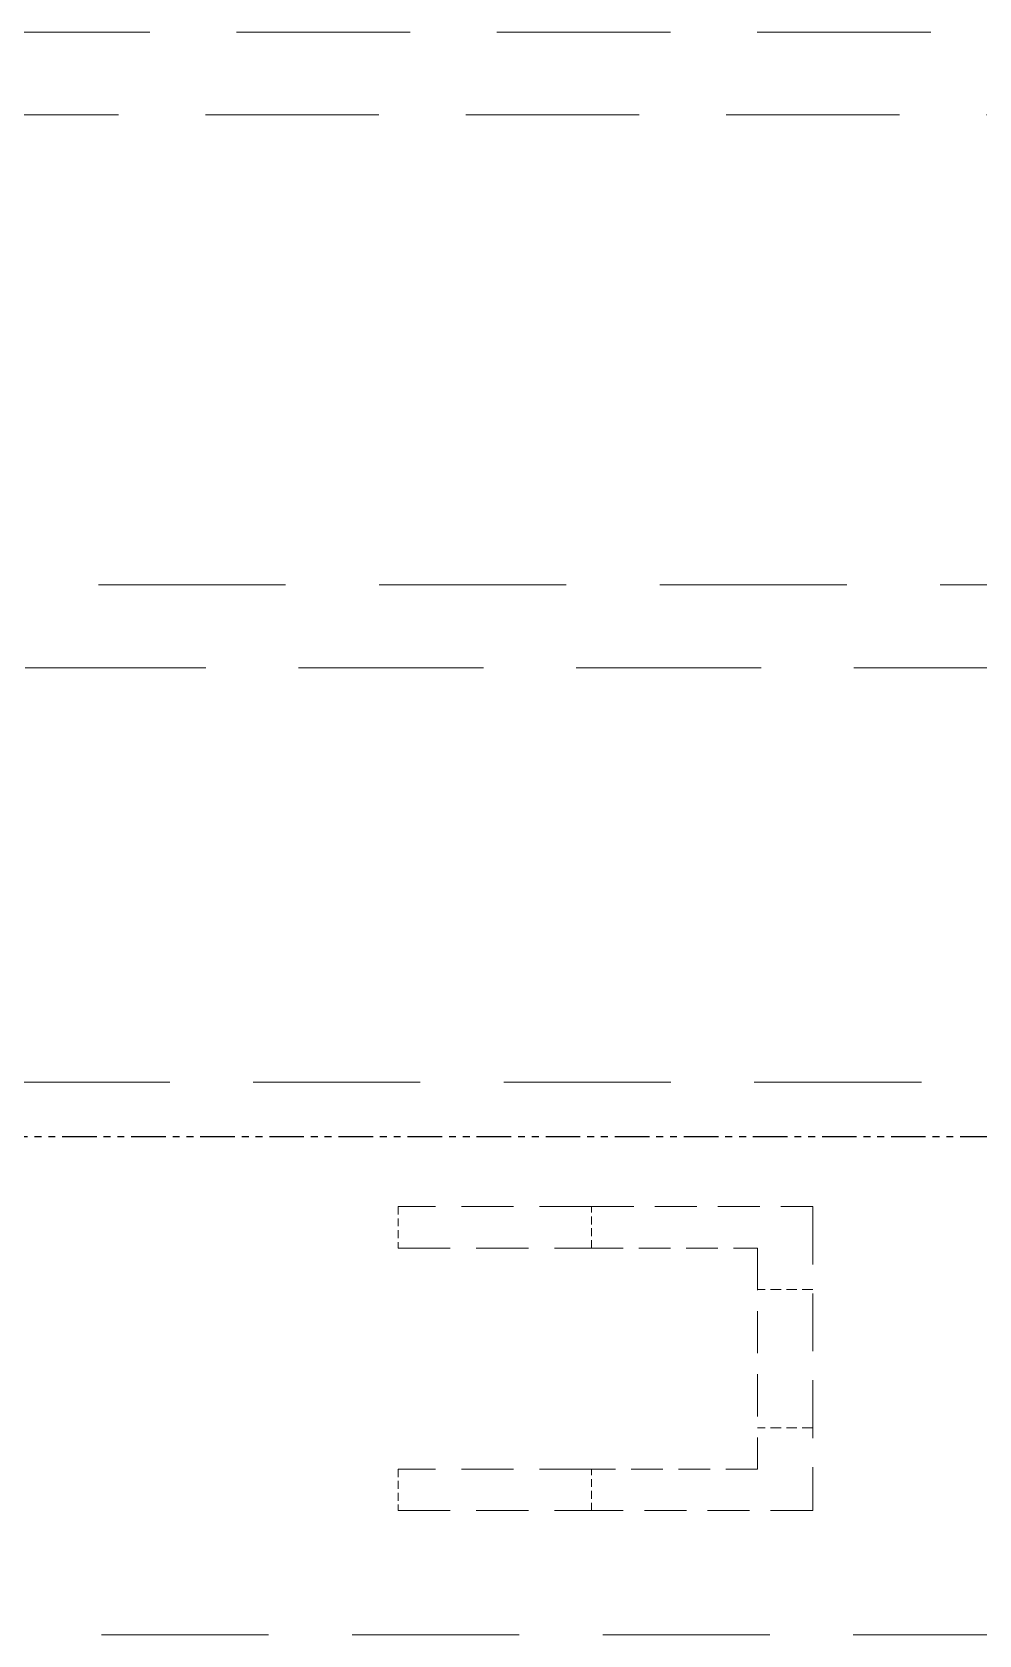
# Model space of a CAD drawing. Header units: millimetres. Extents: x -116965 to 323937, y 291661 to 566926.
# Drawn here: x -24902.6 to -24868.3, y 326482.5 to 326540.5 of the extents above; entities that cross this region are included whole.
import ezdxf

# ---------------------------------------------------------------- set-up
doc = ezdxf.new("R2010")
doc.units = ezdxf.units.MM
doc.linetypes.add('DASHED', pattern=[0.75, 0.5, -0.25])
doc.linetypes.add('PHANTOM', pattern=[2.5, 1.25, -0.25, 0.25, -0.25, 0.25, -0.25])
doc.layers.add('DEFAULT_3', color=7, linetype='PHANTOM')
doc.layers.add('Hidden Edges(Schneider)', color=7, linetype='DASHED', lineweight=18)

msp = doc.modelspace()

# ---------------------------------------------------------------- linework, layer by layer
at = {"layer": 'DEFAULT_3', "color": 3, "linetype": 'PHANTOM'}
msp.add_line((-24605.227101, 326500.485785), (-25775.997838, 326500.485785), dxfattribs=at)
at = {"layer": 'Hidden Edges(Schneider)', "ltscale": 12.562862}
for p, q in [((-24775.816273, 326540.464712), (-24905.716273, 326540.464712)), ((-24905.716273, 326537.464712), (-24775.816273, 326537.464712))]:
    msp.add_line(p, q, dxfattribs=at)
at = {"layer": 'Hidden Edges(Schneider)', "ltscale": 13.539652}
msp.add_line((-24910.316273, 326520.464712), (-24826.316273, 326520.464712), dxfattribs=at)
at = {"layer": 'Hidden Edges(Schneider)', "ltscale": 13.401492}
msp.add_line((-24805.816273, 326517.464712), (-24902.816273, 326517.464712), dxfattribs=at)
at = {"layer": 'Hidden Edges(Schneider)', "ltscale": 12.088975}
for p, q in [((-24861.316273, 326502.464712), (-24936.316273, 326502.464712)), ((-24936.316273, 326482.464712), (-24861.316273, 326482.464712))]:
    msp.add_line(p, q, dxfattribs=at)
at = {"layer": 'Hidden Edges(Schneider)', "ltscale": 0.571033}
for p, q in [((-24889.316273, 326497.964712), (-24889.316273, 326496.464712)), ((-24882.316273, 326496.464712), (-24882.316273, 326497.964712)), ((-24889.316273, 326488.464712), (-24889.316273, 326486.964712)), ((-24882.316273, 326486.964712), (-24882.316273, 326488.464712))]:
    msp.add_line(p, q, dxfattribs=at)
at = {"layer": 'Hidden Edges(Schneider)', "ltscale": 3.769183}
for p, q in [((-24882.316273, 326497.964712), (-24889.316273, 326497.964712)), ((-24889.316273, 326496.464712), (-24882.316273, 326496.464712)), ((-24882.316273, 326488.464712), (-24889.316273, 326488.464712)), ((-24889.316273, 326486.964712), (-24882.316273, 326486.964712))]:
    msp.add_line(p, q, dxfattribs=at)
at = {"layer": 'Hidden Edges(Schneider)', "ltscale": 3.045941}
for p, q in [((-24882.316273, 326497.964712), (-24874.316273, 326497.964712)), ((-24876.316273, 326496.464712), (-24876.316273, 326488.464712)), ((-24874.316273, 326486.964712), (-24882.316273, 326486.964712))]:
    msp.add_line(p, q, dxfattribs=at)
at = {"layer": 'Hidden Edges(Schneider)', "ltscale": 4.188206}
msp.add_line((-24874.316273, 326497.964712), (-24874.316273, 326486.964712), dxfattribs=at)
at = {"layer": 'Hidden Edges(Schneider)', "ltscale": 2.284431}
for p, q in [((-24882.316273, 326496.464712), (-24876.316273, 326496.464712)), ((-24876.316273, 326488.464712), (-24882.316273, 326488.464712))]:
    msp.add_line(p, q, dxfattribs=at)
at = {"layer": 'Hidden Edges(Schneider)', "ltscale": 0.76141}
for p, q in [((-24874.316273, 326494.964712), (-24876.316273, 326494.964712)), ((-24874.316273, 326489.964712), (-24876.316273, 326489.964712))]:
    msp.add_line(p, q, dxfattribs=at)

doc.saveas('drawing.dxf')
